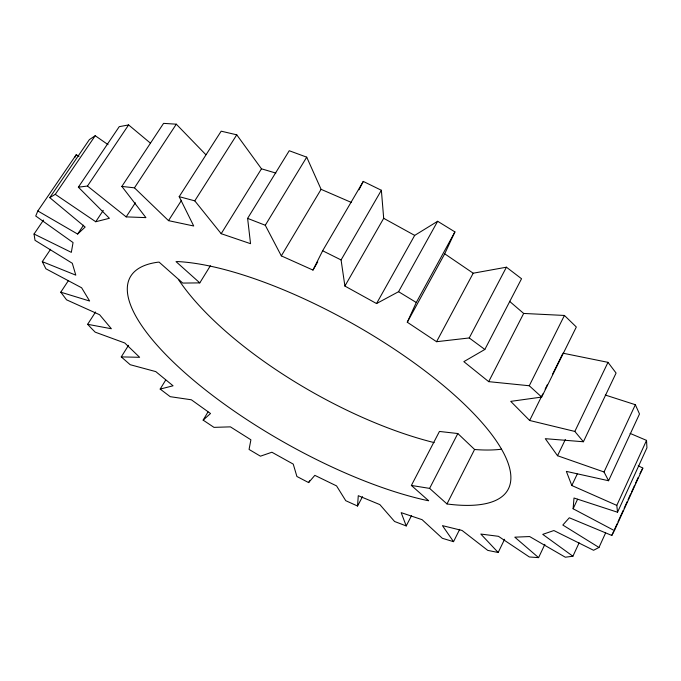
<?xml version="1.0" encoding="UTF-8"?>
<svg xmlns="http://www.w3.org/2000/svg" width="681" height="681" viewBox="0 0 681 681"><rect width="100%" height="100%" fill="white"/><g stroke="black" fill="none" stroke-linecap="round" stroke-linejoin="round"><path stroke-width="1.02" d="M207.986 411.945L203.151 420.126L213.97 427.362L230.408 426.859L250.906 439.798L249.059 449.443L260.431 456.185L271.889 452.235L293.239 464.11L296.907 476.479L308.612 482.582L314.835 475.355L336.559 485.902L345.744 500.688L357.542 506.026L358.274 495.683L379.862 504.612L394.588 521.501L406.225 525.936L411.545 515.611M605.596 532.959L598.974 547.456L562.821 525.034L569.307 517.781L611.793 535.436L614.407 530.627L573.113 508.767L574.006 498.007L617.539 512.24L646.933 447.817L646.533 440.386L630.112 433.405M638.216 465.702L642.83 468.128L639.944 473.559M454.925 231.906L444.71 253.809L473.201 273.209L506.426 267.199L521.544 278.75L484.838 349.464L469.235 337.955L436.564 341.709L407.289 322.224L416.278 302.492L454.925 231.906L437.645 221.274L414.686 235.396L376.542 303.556L344.901 286.063L341.079 259.946L381.369 190.271L363.271 181.418L322.649 250.77L312.962 270.076L281.321 255.877L265.275 225.258L247.612 218.38L289.238 150.731L306.714 157.158L321.091 189.327L351.379 202.453M611.793 535.436L613.555 531.572M614.432 529.639L617.071 523.834M617.948 521.901L623.226 510.299M624.111 508.367L627.184 501.599M628.069 499.667L630.708 493.861M631.585 491.929L634.666 485.161M635.543 483.229L638.182 477.424M614.407 530.627L642.83 468.128M617.539 512.24L616.799 505.396L646.533 440.386M544.877 544.34L538.586 557.637L514.793 537.173L529.631 536.551L565.315 557.211L572.908 556.232L579.114 542.834M616.799 505.396L571.81 485.519L566.362 471.388L608.584 480.735L639.493 413.98L635.356 404.718L605.281 395.031M608.584 480.735L604.038 471.984L635.356 404.718M573.113 508.767L577.582 499.241M571.81 485.519L577.241 474.053M604.038 471.984L557.535 455.725L545.294 438.683L583.396 441.756L616.084 373.052L607.988 362.343L562.949 353.192M583.396 441.756L574.841 431.431L607.988 362.343M557.535 455.725L565.349 439.5M459.701 529.341L453.537 541.667L442.454 525.647L462.084 530.465L487.758 550.384L498.186 552.504L504.612 539.25M574.841 431.431L529.656 420.483L542.791 393.95M545.132 389.209L547.481 384.467M552.64 374.048L562.48 354.146M529.656 420.483L510.724 401.373L541.676 397.074L576.33 326.999L564.421 315.456L523.672 313.447L509.533 301.3M484.838 349.464L463.846 361.645L488.694 381.649L529.273 385.752L564.421 315.456M474.589 449.469L457.819 433.533L439.449 431.448L411.375 485.451L429.609 488.396L446.983 503.931L474.589 449.469L476.189 449.622A212.983 77.055 29.4 0 0 501.505 449.213M358.981 189.803L363.271 181.418M488.694 381.649L523.672 313.447M429.609 488.396L457.819 433.533M78.97 156.332L76.246 154.74L37.83 210.965L35.727 216.005L73.054 242.555L71.335 252.362L34.05 234.017L43.524 220.074M469.235 337.955L506.426 267.199M357.542 506.026L362.522 496.679M436.564 341.709L473.201 273.209M74.799 157.43L76.246 154.74M407.289 322.224L444.71 253.809M308.612 482.582L309.625 480.743M376.542 303.556L398.564 291.698L437.645 221.274M344.901 286.063L383.692 218.312L381.369 190.271M312.962 270.076L317.746 261.904M281.321 255.877L321.091 189.327M203.151 420.126L210.523 413.503L191.361 399.79L170.199 396.674L160.18 389.072L165.662 380.1M265.275 225.258L306.714 157.158M411.375 485.451L428.647 500.739L427.064 500.467A216.737 68.526 29.4 0 1 185.326 373.137A216.737 68.526 29.4 0 1 157.703 262.228L159.082 262.117L182.755 283.075L199.797 282.887L210.386 265.752M247.612 218.38L250.548 243.687L221.189 233.694L261.47 168.803L236.758 134.821L221.18 131.178L179.18 196.664L193.71 225.998L168.513 220.644L134.455 187.837L121.848 186.415L163.568 123.363L176.302 124.189L205.832 154.664M160.18 389.072L173.068 385.795L155.779 371.605L130.199 364.71L121.261 356.895L128.556 345.284M221.189 233.694L194.783 200.852L236.758 134.821M168.513 220.644L181.555 200.257M121.261 356.895L139.631 357.304L124.776 342.986L95.178 332.149L91.297 328.208L87.645 324.309L95.57 312M37.83 210.965L77.625 234.06L85.151 227.062L49.764 197.652L55.289 194.34L95.732 221.742L109.411 218.295L78.358 187.181L87.474 186.049L126.164 216.881L135.383 202.776M87.645 324.309L111.378 328.753L99.605 314.733L66.542 299.819L60.779 292.183L68.372 280.666M134.455 187.837L176.302 124.189M95.732 221.742L103.274 210.369M77.625 234.06L83.508 225.224M60.779 292.183L89.628 301.028L81.635 287.782L45.891 268.782L42.307 261.64L50.607 249.263M87.474 186.049L128.607 124.929L150.518 143.206M78.358 187.181L119.235 126.666L128.607 124.929M55.289 194.34L95.221 135.723L108.058 144.653M49.764 197.652L89.356 139.631L95.221 135.723M598.974 547.456L593.577 550.282L553.883 530.542L542.74 534.364L572.908 556.232M126.164 216.881L145.921 217.622L121.848 186.415M538.586 557.637L529.341 556.964L498.449 536.313L480.812 534.049L498.186 552.504M446.983 503.931L448.575 504.17A216.737 68.526 29.4 0 0 454.678 395.278A216.737 68.526 29.4 0 0 177.528 261.564L176.013 261.615L199.797 282.887M179.18 196.664L194.783 200.852M453.537 541.667L442.344 538.296L422.101 519.68L401.186 512.64L406.225 525.936M261.47 168.803L275.865 173.076M42.307 261.64L75.795 275.15L72.305 263.283L35.003 240.316L34.05 234.017M322.649 250.77L341.079 259.946M383.692 218.312L414.686 235.396M398.564 291.698L416.278 302.492M529.273 385.752L541.676 397.074M434.163 442.599A212.983 77.055 29.4 0 1 178.379 279.406"/></g></svg>
